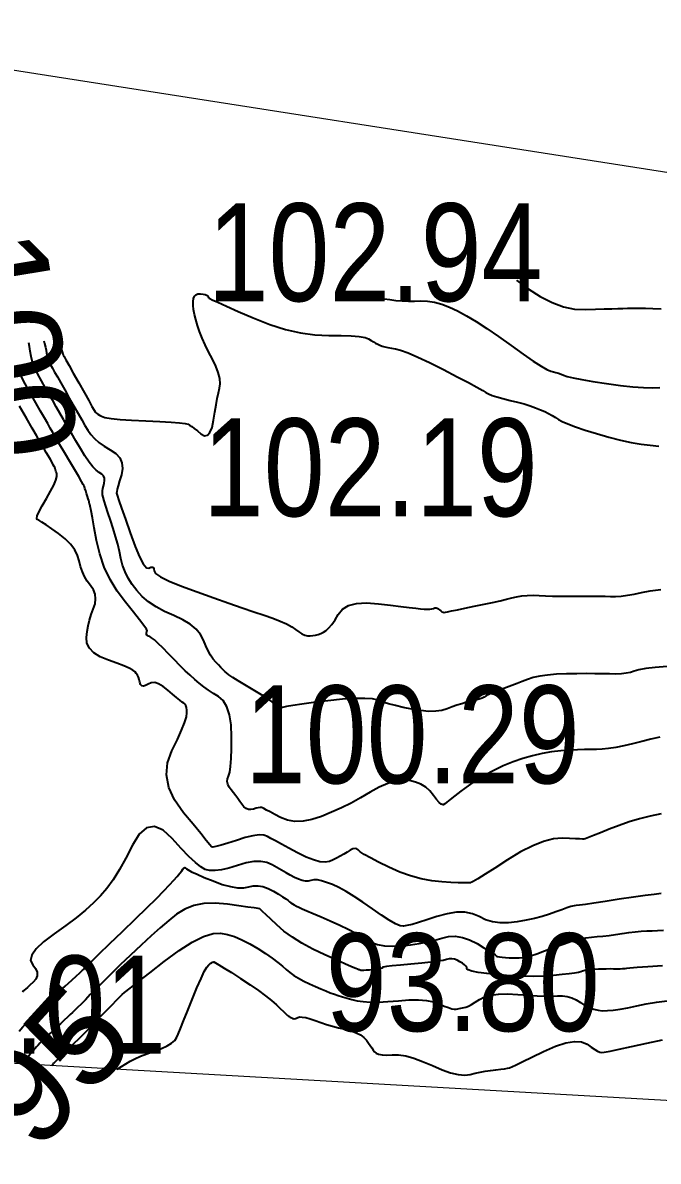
# Model space of a CAD drawing. Header units: metres. Extents: x 429565 to 431255, y 2472510 to 2473324.
# Drawn here: x 431155.25 to 431177.96, y 2472528.18 to 2472568.89 of the extents above; entities that cross this region are included whole.
import ezdxf
from ezdxf.enums import TextEntityAlignment as Align

# ---------------------------------------------------------------- set-up
doc = ezdxf.new("R2010")
doc.units = ezdxf.units.M
for name, color, linetype in [('Docao', 7, 'Continuous'), ('hanh nha', 6, 'Continuous'), ('MHBS_DongMuc', 3, 'Continuous')]:
    doc.layers.add(name, color=color, linetype=linetype)
doc.layers.add('PLine_5', color=2, linetype='Continuous', lineweight=0)
doc.layers.add('PLine_74', color=74, linetype='Continuous', lineweight=0)
doc.styles.get("Standard").update_dxf_attribs({"font": 'arial.ttf'})

# ---------------------------------------------------------------- blocks, each defined once
blk = doc.blocks.new('A$Ce915ad33')
at = {"layer": 'MHBS_DongMuc', "color": 8}
for points, elevation in [([(431172.895, 2472559.684), (431172.911, 2472559.671), (431173.316, 2472559.374), (431173.744, 2472559.094), (431174.162, 2472558.879), (431174.571, 2472558.73), (431174.969, 2472558.647), (431175.357, 2472558.629), (431175.717, 2472558.643), (431176.03, 2472558.654), (431176.297, 2472558.663), (431176.517, 2472558.67), (431176.691, 2472558.674), (431176.855, 2472558.676), (431177.044, 2472558.677), (431177.258, 2472558.677), (431177.498, 2472558.676), (431177.764, 2472558.674), (431178.058, 2472558.662)], 105), ([(431156.516, 2472557.577), (431156.559, 2472557.443), (431156.619, 2472557.257), (431156.662, 2472557.124), (431156.687, 2472557.042), (431156.696, 2472557.013), (431156.697, 2472557.009), (431156.698, 2472557.005), (431156.7, 2472557.001), (431156.702, 2472556.996), (431156.704, 2472556.992), (431156.729, 2472556.949), (431156.796, 2472556.829), (431156.906, 2472556.632), (431157.06, 2472556.358), (431157.257, 2472556.007), (431157.454, 2472555.655), (431157.611, 2472555.375), (431157.727, 2472555.17), (431157.802, 2472555.037), (431157.836, 2472554.978), (431157.855, 2472554.953), (431157.888, 2472554.925), (431157.934, 2472554.893), (431157.993, 2472554.856), (431158.064, 2472554.816), (431158.19, 2472554.776), (431158.411, 2472554.739), (431158.728, 2472554.706), (431159.14, 2472554.677), (431159.648, 2472554.651), (431160.153, 2472554.627), (431160.556, 2472554.603), (431160.858, 2472554.579), (431161.059, 2472554.555), (431161.159, 2472554.531), (431161.216, 2472554.498), (431161.291, 2472554.448), (431161.383, 2472554.38), (431161.492, 2472554.295), (431161.619, 2472554.192), (431161.745, 2472554.122), (431161.853, 2472554.136), (431161.943, 2472554.232), (431162.016, 2472554.412), (431162.07, 2472554.675), (431162.115, 2472554.965), (431162.159, 2472555.224), (431162.202, 2472555.452), (431162.244, 2472555.65), (431162.285, 2472555.817), (431162.308, 2472555.981), (431162.293, 2472556.166), (431162.241, 2472556.375), (431162.152, 2472556.606), (431162.027, 2472556.86), (431161.89, 2472557.12), (431161.769, 2472557.37), (431161.663, 2472557.611), (431161.572, 2472557.843), (431161.497, 2472558.064), (431161.437, 2472558.272), (431161.391, 2472558.46), (431161.359, 2472558.63), (431161.342, 2472558.782), (431161.34, 2472558.914), (431161.354, 2472559.024), (431161.388, 2472559.107), (431161.441, 2472559.162), (431161.513, 2472559.19), (431161.605, 2472559.191), (431161.696, 2472559.178), (431161.768, 2472559.164), (431161.82, 2472559.149), (431161.853, 2472559.133), (431161.866, 2472559.115), (431161.872, 2472559.097), (431161.882, 2472559.079), (431161.897, 2472559.061), (431161.916, 2472559.043), (431161.939, 2472559.024), (431162.022, 2472558.982), (431162.218, 2472558.892), (431162.529, 2472558.753), (431162.953, 2472558.567), (431163.491, 2472558.332), (431164.075, 2472558.101), (431164.636, 2472557.922), (431165.174, 2472557.795), (431165.69, 2472557.722), (431166.183, 2472557.702), (431166.625, 2472557.702), (431166.989, 2472557.69), (431167.274, 2472557.665), (431167.481, 2472557.629), (431167.609, 2472557.58), (431167.696, 2472557.527), (431167.78, 2472557.478), (431167.861, 2472557.434), (431167.939, 2472557.394), (431168.014, 2472557.359), (431168.095, 2472557.327), (431168.191, 2472557.298), (431168.302, 2472557.271), (431168.427, 2472557.247), (431168.568, 2472557.226), (431168.755, 2472557.18), (431169.02, 2472557.083), (431169.363, 2472556.935), (431169.785, 2472556.735), (431170.285, 2472556.483), (431170.777, 2472556.229), (431171.174, 2472556.02), (431171.478, 2472555.856), (431171.687, 2472555.738), (431171.803, 2472555.666), (431171.892, 2472555.615), (431172.022, 2472555.561), (431172.194, 2472555.505), (431172.407, 2472555.446), (431172.662, 2472555.385), (431172.926, 2472555.321), (431173.167, 2472555.256), (431173.384, 2472555.189), (431173.578, 2472555.121), (431173.749, 2472555.051), (431173.902, 2472554.981), (431174.042, 2472554.911), (431174.17, 2472554.842), (431174.286, 2472554.773), (431174.39, 2472554.705), (431174.522, 2472554.63), (431174.725, 2472554.542), (431174.999, 2472554.439), (431175.343, 2472554.323), (431175.757, 2472554.194), (431176.194, 2472554.068), (431176.604, 2472553.963), (431176.987, 2472553.88), (431177.343, 2472553.819), (431177.672, 2472553.779), (431177.979, 2472553.75)], 103), ([(431167.948, 2472559.048), (431167.996, 2472559.04), (431168.168, 2472559.014), (431168.369, 2472558.986), (431168.587, 2472558.96), (431168.807, 2472558.943), (431169.03, 2472558.933), (431169.254, 2472558.932), (431169.481, 2472558.938), (431169.715, 2472558.932), (431169.963, 2472558.894), (431170.225, 2472558.823), (431170.5, 2472558.72), (431170.789, 2472558.584), (431171.102, 2472558.413), (431171.449, 2472558.204), (431171.831, 2472557.957), (431172.249, 2472557.671), (431172.7, 2472557.347), (431173.132, 2472557.035), (431173.49, 2472556.789), (431173.773, 2472556.606), (431173.981, 2472556.488), (431174.115, 2472556.434), (431174.211, 2472556.41), (431174.304, 2472556.383), (431174.395, 2472556.353), (431174.484, 2472556.32), (431174.571, 2472556.283), (431174.701, 2472556.241), (431174.92, 2472556.19), (431175.228, 2472556.131), (431175.624, 2472556.063), (431176.109, 2472555.987), (431176.609, 2472555.917), (431177.049, 2472555.868), (431177.429, 2472555.839), (431177.749, 2472555.831), (431178.009, 2472555.844)], 104), ([(431178.281, 2472545.873), (431177.852, 2472545.835), (431177.512, 2472545.794), (431177.261, 2472545.75), (431177.099, 2472545.703), (431176.969, 2472545.659), (431176.817, 2472545.627), (431176.64, 2472545.607), (431176.44, 2472545.598), (431176.217, 2472545.601), (431175.967, 2472545.608), (431175.689, 2472545.612), (431175.382, 2472545.613), (431175.046, 2472545.61), (431174.682, 2472545.604), (431174.323, 2472545.59), (431174.004, 2472545.563), (431173.724, 2472545.523), (431173.484, 2472545.469), (431173.284, 2472545.402), (431173.101, 2472545.329), (431172.916, 2472545.257), (431172.728, 2472545.186), (431172.537, 2472545.115), (431172.344, 2472545.045), (431172.165, 2472544.98), (431172.019, 2472544.922), (431171.906, 2472544.873), (431171.826, 2472544.832), (431171.778, 2472544.798), (431171.733, 2472544.768), (431171.661, 2472544.736), (431171.561, 2472544.702), (431171.434, 2472544.666), (431171.279, 2472544.629), (431171.11, 2472544.587), (431170.939, 2472544.539), (431170.767, 2472544.484), (431170.594, 2472544.423), (431170.419, 2472544.355), (431170.228, 2472544.298), (431170.006, 2472544.268), (431169.754, 2472544.265), (431169.47, 2472544.29), (431169.156, 2472544.341), (431168.844, 2472544.406), (431168.568, 2472544.47), (431168.326, 2472544.534), (431168.12, 2472544.597), (431167.948, 2472544.659), (431167.754, 2472544.707), (431167.477, 2472544.73), (431167.119, 2472544.728), (431166.68, 2472544.699), (431166.158, 2472544.644), (431165.643, 2472544.581), (431165.224, 2472544.525), (431164.9, 2472544.478), (431164.671, 2472544.439), (431164.537, 2472544.407), (431164.459, 2472544.384), (431164.397, 2472544.368), (431164.351, 2472544.361), (431164.322, 2472544.361), (431164.309, 2472544.368), (431164.305, 2472544.382), (431164.302, 2472544.399), (431164.299, 2472544.42), (431164.298, 2472544.445), (431164.297, 2472544.473), (431164.265, 2472544.52), (431164.167, 2472544.599), (431164.006, 2472544.71), (431163.78, 2472544.854), (431163.489, 2472545.03), (431163.193, 2472545.209), (431162.95, 2472545.359), (431162.759, 2472545.48), (431162.622, 2472545.573), (431162.538, 2472545.637), (431162.477, 2472545.693), (431162.407, 2472545.759), (431162.329, 2472545.836), (431162.242, 2472545.923), (431162.148, 2472546.021), (431162.051, 2472546.135), (431161.959, 2472546.27), (431161.872, 2472546.427), (431161.789, 2472546.606), (431161.71, 2472546.807), (431161.606, 2472547.011), (431161.448, 2472547.201), (431161.235, 2472547.377), (431160.968, 2472547.539), (431160.646, 2472547.687), (431160.313, 2472547.836), (431160.015, 2472548), (431159.751, 2472548.179), (431159.52, 2472548.373), (431159.324, 2472548.583), (431159.158, 2472548.802), (431159.019, 2472549.028), (431158.907, 2472549.259), (431158.821, 2472549.495), (431158.763, 2472549.736), (431158.712, 2472549.986), (431158.648, 2472550.248), (431158.573, 2472550.52), (431158.486, 2472550.804), (431158.388, 2472551.099), (431158.292, 2472551.376), (431158.216, 2472551.605), (431158.16, 2472551.787), (431158.122, 2472551.921), (431158.104, 2472552.008), (431158.099, 2472552.075), (431158.102, 2472552.149), (431158.114, 2472552.232), (431158.133, 2472552.322), (431158.16, 2472552.419), (431158.177, 2472552.516), (431158.169, 2472552.603), (431158.135, 2472552.681), (431158.074, 2472552.749), (431157.988, 2472552.808), (431157.881, 2472552.885), (431157.761, 2472553.009), (431157.626, 2472553.179), (431157.477, 2472553.396), (431157.313, 2472553.66), (431157.148, 2472553.94), (431156.991, 2472554.207), (431156.844, 2472554.462), (431156.706, 2472554.703), (431156.577, 2472554.931), (431156.451, 2472555.154), (431156.323, 2472555.381), (431156.191, 2472555.612), (431156.057, 2472555.847), (431155.919, 2472556.085), (431155.792, 2472556.32), (431155.687, 2472556.543), (431155.606, 2472556.754), (431155.549, 2472556.954), (431155.514, 2472557.142), (431155.492, 2472557.312), (431155.472, 2472557.442)], 101), ([(431156.007, 2472557.511), (431156.034, 2472557.417), (431156.066, 2472557.291), (431156.09, 2472557.177), (431156.105, 2472557.077), (431156.123, 2472556.982), (431156.152, 2472556.88), (431156.194, 2472556.772), (431156.247, 2472556.658), (431156.312, 2472556.539), (431156.393, 2472556.398), (431156.494, 2472556.22), (431156.615, 2472556.006), (431156.756, 2472555.756), (431156.917, 2472555.469), (431157.08, 2472555.179), (431157.228, 2472554.919), (431157.359, 2472554.689), (431157.475, 2472554.489), (431157.574, 2472554.319), (431157.68, 2472554.167), (431157.814, 2472554.021), (431157.975, 2472553.882), (431158.164, 2472553.748), (431158.38, 2472553.621), (431158.58, 2472553.485), (431158.72, 2472553.327), (431158.799, 2472553.147), (431158.819, 2472552.945), (431158.777, 2472552.721), (431158.713, 2472552.507), (431158.664, 2472552.334), (431158.63, 2472552.204), (431158.611, 2472552.115), (431158.607, 2472552.068), (431158.63, 2472551.99), (431158.689, 2472551.809), (431158.786, 2472551.524), (431158.92, 2472551.135), (431159.091, 2472550.642), (431159.27, 2472550.157), (431159.426, 2472549.788), (431159.561, 2472549.537), (431159.674, 2472549.402), (431159.764, 2472549.385), (431159.835, 2472549.415), (431159.888, 2472549.42), (431159.924, 2472549.401), (431159.942, 2472549.358), (431159.943, 2472549.291), (431159.998, 2472549.197), (431160.179, 2472549.075), (431160.487, 2472548.924), (431160.922, 2472548.744), (431161.483, 2472548.536), (431162.078, 2472548.324), (431162.615, 2472548.135), (431163.093, 2472547.969), (431163.513, 2472547.826), (431163.875, 2472547.705), (431164.186, 2472547.597), (431164.454, 2472547.491), (431164.679, 2472547.388), (431164.861, 2472547.287), (431165, 2472547.189), (431165.114, 2472547.102), (431165.224, 2472547.036), (431165.328, 2472546.991), (431165.428, 2472546.967), (431165.522, 2472546.963), (431165.614, 2472546.974), (431165.708, 2472546.992), (431165.802, 2472547.018), (431165.897, 2472547.052), (431165.993, 2472547.092), (431166.091, 2472547.154), (431166.194, 2472547.248), (431166.3, 2472547.376), (431166.41, 2472547.537), (431166.523, 2472547.731), (431166.673, 2472547.915), (431166.893, 2472548.045), (431167.181, 2472548.122), (431167.538, 2472548.145), (431167.964, 2472548.114), (431168.393, 2472548.061), (431168.757, 2472548.016), (431169.057, 2472547.979), (431169.292, 2472547.951), (431169.463, 2472547.931), (431169.592, 2472547.919), (431169.703, 2472547.914), (431169.796, 2472547.917), (431169.871, 2472547.928), (431169.927, 2472547.947), (431169.974, 2472547.962), (431170.019, 2472547.965), (431170.063, 2472547.954), (431170.105, 2472547.93), (431170.145, 2472547.893), (431170.185, 2472547.855), (431170.227, 2472547.828), (431170.269, 2472547.811), (431170.312, 2472547.805), (431170.357, 2472547.81), (431170.434, 2472547.827), (431170.575, 2472547.857), (431170.781, 2472547.899), (431171.051, 2472547.955), (431171.386, 2472548.023), (431171.734, 2472548.095), (431172.041, 2472548.161), (431172.308, 2472548.221), (431172.535, 2472548.276), (431172.723, 2472548.325), (431172.896, 2472548.365), (431173.08, 2472548.394), (431173.276, 2472548.41), (431173.483, 2472548.415), (431173.701, 2472548.408), (431173.934, 2472548.397), (431174.184, 2472548.389), (431174.452, 2472548.385), (431174.738, 2472548.384), (431175.041, 2472548.386), (431175.339, 2472548.389), (431175.609, 2472548.389), (431175.851, 2472548.387), (431176.064, 2472548.383), (431176.25, 2472548.376), (431176.432, 2472548.374), (431176.633, 2472548.387), (431176.855, 2472548.415), (431177.096, 2472548.456), (431177.358, 2472548.512), (431177.666, 2472548.569), (431178.05, 2472548.616)], 102), ([(431178.057, 2472540.601), (431177.668, 2472540.516), (431177.288, 2472540.419), (431176.917, 2472540.309), (431176.556, 2472540.186), (431176.205, 2472540.051), (431175.892, 2472539.923), (431175.644, 2472539.823), (431175.462, 2472539.753), (431175.345, 2472539.711), (431175.295, 2472539.697), (431175.249, 2472539.699), (431175.15, 2472539.703), (431174.996, 2472539.709), (431174.787, 2472539.717), (431174.523, 2472539.726), (431174.213, 2472539.704), (431173.862, 2472539.615), (431173.471, 2472539.46), (431173.039, 2472539.239), (431172.568, 2472538.951), (431172.123, 2472538.662), (431171.772, 2472538.437), (431171.514, 2472538.274), (431171.349, 2472538.175), (431171.278, 2472538.14), (431171.256, 2472538.136), (431171.238, 2472538.134), (431171.224, 2472538.133), (431171.213, 2472538.134), (431171.207, 2472538.136), (431171.202, 2472538.138), (431171.195, 2472538.138), (431171.186, 2472538.137), (431171.175, 2472538.135), (431171.163, 2472538.131), (431171.114, 2472538.129), (431170.997, 2472538.131), (431170.81, 2472538.138), (431170.553, 2472538.15), (431170.228, 2472538.166), (431169.863, 2472538.202), (431169.491, 2472538.273), (431169.111, 2472538.378), (431168.724, 2472538.519), (431168.328, 2472538.694), (431167.965, 2472538.872), (431167.675, 2472539.023), (431167.457, 2472539.146), (431167.311, 2472539.241), (431167.239, 2472539.309), (431167.194, 2472539.349), (431167.131, 2472539.361), (431167.052, 2472539.346), (431166.955, 2472539.305), (431166.842, 2472539.235), (431166.719, 2472539.156), (431166.594, 2472539.082), (431166.468, 2472539.015), (431166.34, 2472538.954), (431166.211, 2472538.9), (431166.061, 2472538.871), (431165.871, 2472538.888), (431165.642, 2472538.95), (431165.374, 2472539.056), (431165.065, 2472539.208), (431164.76, 2472539.372), (431164.5, 2472539.512), (431164.285, 2472539.629), (431164.116, 2472539.724), (431163.993, 2472539.795), (431163.868, 2472539.837), (431163.695, 2472539.844), (431163.474, 2472539.816), (431163.205, 2472539.751), (431162.889, 2472539.652), (431162.58, 2472539.549), (431162.337, 2472539.474), (431162.157, 2472539.429), (431162.042, 2472539.413), (431161.992, 2472539.426), (431161.938, 2472539.496), (431161.811, 2472539.652), (431161.612, 2472539.895), (431161.34, 2472540.225), (431160.996, 2472540.641), (431160.675, 2472541.096), (431160.473, 2472541.546), (431160.391, 2472541.989), (431160.427, 2472542.426), (431160.584, 2472542.857), (431160.778, 2472543.253), (431160.928, 2472543.586), (431161.036, 2472543.856), (431161.1, 2472544.063), (431161.121, 2472544.207), (431161.115, 2472544.312), (431161.101, 2472544.399), (431161.079, 2472544.468), (431161.047, 2472544.521), (431161.007, 2472544.556), (431160.949, 2472544.596), (431160.863, 2472544.662), (431160.75, 2472544.755), (431160.609, 2472544.874), (431160.44, 2472545.02), (431160.266, 2472545.156), (431160.109, 2472545.246), (431159.968, 2472545.291), (431159.843, 2472545.289), (431159.735, 2472545.242), (431159.643, 2472545.188), (431159.567, 2472545.167), (431159.508, 2472545.18), (431159.464, 2472545.227), (431159.436, 2472545.306), (431159.413, 2472545.398), (431159.385, 2472545.481), (431159.351, 2472545.555), (431159.31, 2472545.62), (431159.264, 2472545.677), (431159.187, 2472545.735), (431159.054, 2472545.805), (431158.864, 2472545.888), (431158.617, 2472545.983), (431158.314, 2472546.09), (431158.018, 2472546.214), (431157.791, 2472546.357), (431157.634, 2472546.521), (431157.546, 2472546.705), (431157.528, 2472546.908), (431157.552, 2472547.12), (431157.588, 2472547.327), (431157.638, 2472547.529), (431157.7, 2472547.726), (431157.775, 2472547.919), (431157.837, 2472548.105), (431157.857, 2472548.283), (431157.837, 2472548.453), (431157.776, 2472548.613), (431157.674, 2472548.766), (431157.56, 2472548.92), (431157.463, 2472549.084), (431157.383, 2472549.259), (431157.32, 2472549.445), (431157.274, 2472549.642), (431157.214, 2472549.843), (431157.109, 2472550.041), (431156.96, 2472550.237), (431156.766, 2472550.431), (431156.527, 2472550.623), (431156.287, 2472550.795), (431156.092, 2472550.931), (431155.941, 2472551.032), (431155.834, 2472551.097), (431155.771, 2472551.126), (431155.751, 2472551.164), (431155.774, 2472551.258), (431155.839, 2472551.408), (431155.947, 2472551.612), (431156.097, 2472551.872), (431156.25, 2472552.137), (431156.364, 2472552.357), (431156.439, 2472552.532), (431156.477, 2472552.662), (431156.476, 2472552.746), (431156.457, 2472552.805), (431156.439, 2472552.858), (431156.423, 2472552.904), (431156.408, 2472552.945), (431156.395, 2472552.98), (431156.376, 2472553.023), (431156.344, 2472553.085), (431156.299, 2472553.167), (431156.24, 2472553.269), (431156.168, 2472553.39), (431156.095, 2472553.515), (431156.031, 2472553.623), (431155.977, 2472553.716), (431155.932, 2472553.793), (431155.897, 2472553.854), (431155.843, 2472553.95), (431155.739, 2472554.131), (431155.586, 2472554.396), (431155.385, 2472554.745), (431155.134, 2472555.179)], 99), ([(431178.018, 2472543.339), (431177.693, 2472543.268), (431177.367, 2472543.191), (431177.04, 2472543.108), (431176.727, 2472543.032), (431176.441, 2472542.973), (431176.184, 2472542.931), (431175.956, 2472542.908), (431175.755, 2472542.902), (431175.555, 2472542.903), (431175.327, 2472542.898), (431175.071, 2472542.887), (431174.787, 2472542.872), (431174.475, 2472542.851), (431174.146, 2472542.816), (431173.811, 2472542.759), (431173.47, 2472542.679), (431173.123, 2472542.578), (431172.77, 2472542.454), (431172.421, 2472542.312), (431172.086, 2472542.155), (431171.765, 2472541.984), (431171.458, 2472541.798), (431171.165, 2472541.597), (431170.903, 2472541.405), (431170.688, 2472541.245), (431170.521, 2472541.116), (431170.401, 2472541.019), (431170.33, 2472540.953), (431170.275, 2472540.926), (431170.207, 2472540.943), (431170.126, 2472541.004), (431170.032, 2472541.11), (431169.925, 2472541.261), (431169.8, 2472541.42), (431169.652, 2472541.553), (431169.481, 2472541.658), (431169.288, 2472541.736), (431169.071, 2472541.787), (431168.833, 2472541.8), (431168.573, 2472541.765), (431168.291, 2472541.682), (431167.988, 2472541.55), (431167.664, 2472541.37), (431167.326, 2472541.172), (431166.984, 2472540.987), (431166.637, 2472540.815), (431166.286, 2472540.656), (431165.931, 2472540.51), (431165.586, 2472540.396), (431165.267, 2472540.335), (431164.974, 2472540.326), (431164.707, 2472540.369), (431164.465, 2472540.465), (431164.257, 2472540.576), (431164.088, 2472540.667), (431163.959, 2472540.736), (431163.87, 2472540.785), (431163.821, 2472540.813), (431163.784, 2472540.825), (431163.734, 2472540.827), (431163.67, 2472540.819), (431163.592, 2472540.8), (431163.5, 2472540.771), (431163.404, 2472540.751), (431163.314, 2472540.757), (431163.23, 2472540.791), (431163.153, 2472540.852), (431163.081, 2472540.941), (431163.011, 2472541.043), (431162.938, 2472541.146), (431162.861, 2472541.248), (431162.78, 2472541.351), (431162.697, 2472541.454), (431162.625, 2472541.557), (431162.579, 2472541.658), (431162.561, 2472541.757), (431162.569, 2472541.855), (431162.604, 2472541.952), (431162.647, 2472542.085), (431162.68, 2472542.292), (431162.703, 2472542.573), (431162.715, 2472542.927), (431162.716, 2472543.356), (431162.695, 2472543.786), (431162.637, 2472544.144), (431162.544, 2472544.432), (431162.414, 2472544.648), (431162.248, 2472544.793), (431162.067, 2472544.905), (431161.892, 2472545.023), (431161.721, 2472545.146), (431161.557, 2472545.275), (431161.397, 2472545.409), (431161.235, 2472545.555), (431161.059, 2472545.719), (431160.871, 2472545.902), (431160.671, 2472546.103), (431160.458, 2472546.323), (431160.257, 2472546.53), (431160.089, 2472546.695), (431159.955, 2472546.818), (431159.855, 2472546.898), (431159.79, 2472546.936), (431159.746, 2472546.953), (431159.713, 2472546.972), (431159.689, 2472546.992), (431159.676, 2472547.013), (431159.673, 2472547.035), (431159.675, 2472547.058), (431159.679, 2472547.08), (431159.684, 2472547.101), (431159.691, 2472547.122), (431159.699, 2472547.143), (431159.675, 2472547.2), (431159.585, 2472547.331), (431159.43, 2472547.535), (431159.208, 2472547.812), (431158.921, 2472548.163), (431158.624, 2472548.561), (431158.373, 2472548.982), (431158.167, 2472549.425), (431158.006, 2472549.891), (431157.891, 2472550.379), (431157.807, 2472550.829), (431157.741, 2472551.183), (431157.692, 2472551.439), (431157.661, 2472551.599), (431157.647, 2472551.662), (431157.642, 2472551.676), (431157.638, 2472551.691), (431157.635, 2472551.706), (431157.632, 2472551.721), (431157.629, 2472551.737), (431157.624, 2472551.762), (431157.611, 2472551.806), (431157.593, 2472551.869), (431157.567, 2472551.951), (431157.535, 2472552.052), (431157.502, 2472552.152), (431157.477, 2472552.231), (431157.457, 2472552.289), (431157.445, 2472552.326), (431157.439, 2472552.343), (431157.417, 2472552.382), (431157.355, 2472552.488), (431157.254, 2472552.66), (431157.113, 2472552.899), (431156.932, 2472553.204), (431156.743, 2472553.522), (431156.58, 2472553.799), (431156.441, 2472554.037), (431156.327, 2472554.235), (431156.237, 2472554.393), (431156.147, 2472554.552), (431156.031, 2472554.756), (431155.889, 2472555.004), (431155.721, 2472555.296), (431155.526, 2472555.632), (431155.338, 2472555.973), (431155.186, 2472556.278)], 100), ([(431178.058, 2472537.747), (431177.817, 2472537.72), (431177.488, 2472537.677), (431177.071, 2472537.618), (431176.565, 2472537.543), (431176.064, 2472537.468), (431175.66, 2472537.408), (431175.353, 2472537.364), (431175.143, 2472537.336), (431175.029, 2472537.324), (431174.948, 2472537.311), (431174.835, 2472537.282), (431174.69, 2472537.236), (431174.513, 2472537.173), (431174.303, 2472537.094), (431174.068, 2472537.01), (431173.812, 2472536.932), (431173.535, 2472536.861), (431173.239, 2472536.796), (431172.922, 2472536.738), (431172.606, 2472536.702), (431172.311, 2472536.702), (431172.037, 2472536.74), (431171.785, 2472536.814), (431171.554, 2472536.925), (431171.317, 2472537.029), (431171.048, 2472537.081), (431170.747, 2472537.081), (431170.413, 2472537.029), (431170.047, 2472536.926), (431169.693, 2472536.808), (431169.398, 2472536.715), (431169.16, 2472536.646), (431168.981, 2472536.602), (431168.861, 2472536.582), (431168.743, 2472536.601), (431168.572, 2472536.672), (431168.349, 2472536.795), (431168.073, 2472536.971), (431167.745, 2472537.199), (431167.404, 2472537.438), (431167.09, 2472537.644), (431166.804, 2472537.818), (431166.546, 2472537.96), (431166.314, 2472538.07), (431166.11, 2472538.15), (431165.931, 2472538.205), (431165.779, 2472538.235), (431165.652, 2472538.239), (431165.551, 2472538.217), (431165.456, 2472538.193), (431165.351, 2472538.192), (431165.233, 2472538.214), (431165.104, 2472538.258), (431164.963, 2472538.325), (431164.813, 2472538.406), (431164.659, 2472538.491), (431164.499, 2472538.582), (431164.335, 2472538.677), (431164.165, 2472538.777), (431163.977, 2472538.859), (431163.759, 2472538.897), (431163.512, 2472538.893), (431163.234, 2472538.846), (431162.926, 2472538.756), (431162.621, 2472538.661), (431162.354, 2472538.599), (431162.124, 2472538.571), (431161.931, 2472538.576), (431161.776, 2472538.614), (431161.62, 2472538.702), (431161.423, 2472538.857), (431161.187, 2472539.077), (431160.911, 2472539.364), (431160.595, 2472539.718), (431160.269, 2472540.017), (431159.965, 2472540.143), (431159.68, 2472540.095), (431159.417, 2472539.873), (431159.174, 2472539.477), (431158.942, 2472539.019), (431158.711, 2472538.608), (431158.482, 2472538.246), (431158.254, 2472537.932), (431158.027, 2472537.666), (431157.78, 2472537.419), (431157.491, 2472537.159), (431157.161, 2472536.887), (431156.789, 2472536.603), (431156.375, 2472536.308), (431155.997, 2472536.022), (431155.731, 2472535.769), (431155.577, 2472535.549), (431155.536, 2472535.361), (431155.608, 2472535.206), (431155.71, 2472535.07), (431155.763, 2472534.939), (431155.765, 2472534.813), (431155.717, 2472534.693), (431155.62, 2472534.579), (431155.508, 2472534.477), (431155.419, 2472534.396), (431155.353, 2472534.334), (431155.31, 2472534.294), (431155.289, 2472534.273), (431155.274, 2472534.256), (431155.247, 2472534.226)], 98), ([(431155.12, 2472532.83), (431155.258, 2472532.982), (431155.372, 2472533.108), (431155.464, 2472533.209), (431155.532, 2472533.285), (431155.577, 2472533.335), (431155.64, 2472533.398), (431155.762, 2472533.513), (431155.942, 2472533.68), (431156.18, 2472533.9), (431156.477, 2472534.171), (431156.772, 2472534.44), (431157.005, 2472534.652), (431157.174, 2472534.807), (431157.281, 2472534.905), (431157.326, 2472534.947), (431157.342, 2472534.962), (431157.362, 2472534.982), (431157.388, 2472535.008), (431157.418, 2472535.039), (431157.453, 2472535.075), (431157.538, 2472535.158), (431157.716, 2472535.332), (431157.988, 2472535.595), (431158.354, 2472535.948), (431158.813, 2472536.391), (431159.285, 2472536.847), (431159.69, 2472537.243), (431160.027, 2472537.576), (431160.296, 2472537.848), (431160.498, 2472538.058), (431160.651, 2472538.224), (431160.775, 2472538.363), (431160.869, 2472538.474), (431160.935, 2472538.559), (431160.97, 2472538.616), (431160.992, 2472538.652), (431161.016, 2472538.672), (431161.042, 2472538.677), (431161.07, 2472538.665), (431161.1, 2472538.638), (431161.162, 2472538.592), (431161.288, 2472538.526), (431161.479, 2472538.438), (431161.733, 2472538.329), (431162.051, 2472538.199), (431162.383, 2472538.078), (431162.676, 2472537.996), (431162.931, 2472537.953), (431163.148, 2472537.949), (431163.327, 2472537.985), (431163.49, 2472538.023), (431163.66, 2472538.027), (431163.836, 2472537.997), (431164.019, 2472537.934), (431164.209, 2472537.836), (431164.387, 2472537.728), (431164.534, 2472537.637), (431164.65, 2472537.561), (431164.735, 2472537.501), (431164.789, 2472537.456), (431164.833, 2472537.418), (431164.888, 2472537.38), (431164.954, 2472537.341), (431165.03, 2472537.301), (431165.117, 2472537.26), (431165.235, 2472537.207), (431165.407, 2472537.132), (431165.631, 2472537.035), (431165.909, 2472536.915), (431166.24, 2472536.772), (431166.578, 2472536.622), (431166.876, 2472536.48), (431167.135, 2472536.346), (431167.354, 2472536.219), (431167.533, 2472536.101), (431167.711, 2472536), (431167.925, 2472535.929), (431168.174, 2472535.886), (431168.46, 2472535.871), (431168.782, 2472535.886), (431169.111, 2472535.919), (431169.419, 2472535.964), (431169.707, 2472536.018), (431169.974, 2472536.082), (431170.22, 2472536.157), (431170.46, 2472536.213), (431170.706, 2472536.221), (431170.96, 2472536.181), (431171.22, 2472536.094), (431171.488, 2472535.958), (431171.732, 2472535.813), (431171.921, 2472535.698), (431172.056, 2472535.612), (431172.136, 2472535.555), (431172.162, 2472535.528), (431172.174, 2472535.515), (431172.214, 2472535.503), (431172.282, 2472535.49), (431172.377, 2472535.477), (431172.5, 2472535.465), (431172.633, 2472535.454), (431172.759, 2472535.448), (431172.877, 2472535.447), (431172.988, 2472535.449), (431173.092, 2472535.457), (431173.217, 2472535.479), (431173.393, 2472535.526), (431173.618, 2472535.599), (431173.894, 2472535.697), (431174.22, 2472535.821), (431174.555, 2472535.944), (431174.858, 2472536.044), (431175.129, 2472536.118), (431175.369, 2472536.168), (431175.577, 2472536.194), (431175.774, 2472536.209), (431175.982, 2472536.23), (431176.2, 2472536.255), (431176.429, 2472536.284), (431176.668, 2472536.319), (431176.906, 2472536.353), (431177.133, 2472536.38), (431177.348, 2472536.401), (431177.551, 2472536.415), (431177.743, 2472536.422), (431177.936, 2472536.427), (431178.146, 2472536.435)], 97), ([(431178.11, 2472535.168), (431177.588, 2472535.135), (431177.2, 2472535.108), (431176.945, 2472535.087), (431176.823, 2472535.072), (431176.76, 2472535.062), (431176.683, 2472535.054), (431176.591, 2472535.05), (431176.485, 2472535.048), (431176.363, 2472535.05), (431176.234, 2472535.052), (431176.101, 2472535.051), (431175.965, 2472535.048), (431175.826, 2472535.042), (431175.684, 2472535.033), (431175.55, 2472535.022), (431175.433, 2472535.009), (431175.333, 2472534.993), (431175.251, 2472534.975), (431175.186, 2472534.955), (431175.103, 2472534.932), (431174.963, 2472534.907), (431174.769, 2472534.88), (431174.519, 2472534.852), (431174.213, 2472534.821), (431173.868, 2472534.797), (431173.498, 2472534.787), (431173.104, 2472534.793), (431172.686, 2472534.813), (431172.244, 2472534.848), (431171.835, 2472534.89), (431171.519, 2472534.932), (431171.294, 2472534.974), (431171.161, 2472535.016), (431171.12, 2472535.058), (431171.113, 2472535.102), (431171.086, 2472535.149), (431171.037, 2472535.2), (431170.966, 2472535.255), (431170.874, 2472535.313), (431170.773, 2472535.365), (431170.674, 2472535.398), (431170.578, 2472535.413), (431170.485, 2472535.41), (431170.394, 2472535.389), (431170.272, 2472535.358), (431170.083, 2472535.326), (431169.829, 2472535.293), (431169.509, 2472535.259), (431169.123, 2472535.225), (431168.747, 2472535.191), (431168.457, 2472535.162), (431168.253, 2472535.138), (431168.134, 2472535.117), (431168.102, 2472535.101), (431168.097, 2472535.087), (431168.061, 2472535.073), (431167.995, 2472535.058), (431167.897, 2472535.043), (431167.768, 2472535.027), (431167.636, 2472535.014), (431167.526, 2472535.005), (431167.44, 2472535), (431167.376, 2472535), (431167.336, 2472535.004), (431167.308, 2472535.011), (431167.281, 2472535.018), (431167.256, 2472535.025), (431167.233, 2472535.032), (431167.211, 2472535.04), (431167.148, 2472535.067), (431166.999, 2472535.132), (431166.765, 2472535.237), (431166.446, 2472535.38), (431166.041, 2472535.561), (431165.614, 2472535.765), (431165.229, 2472535.973), (431164.887, 2472536.187), (431164.586, 2472536.405), (431164.327, 2472536.628), (431164.113, 2472536.832), (431163.945, 2472536.991), (431163.823, 2472537.105), (431163.748, 2472537.176), (431163.719, 2472537.202), (431163.668, 2472537.211), (431163.527, 2472537.233), (431163.296, 2472537.267), (431162.975, 2472537.313), (431162.564, 2472537.371), (431162.127, 2472537.407), (431161.727, 2472537.39), (431161.364, 2472537.317), (431161.039, 2472537.19), (431160.751, 2472537.008), (431160.47, 2472536.783), (431160.165, 2472536.524), (431159.836, 2472536.233), (431159.484, 2472535.908), (431159.108, 2472535.551), (431158.739, 2472535.195), (431158.411, 2472534.875), (431158.123, 2472534.592), (431157.874, 2472534.345), (431157.666, 2472534.134), (431157.49, 2472533.954), (431157.338, 2472533.8), (431157.211, 2472533.672), (431157.108, 2472533.57), (431157.029, 2472533.493), (431156.953, 2472533.42), (431156.855, 2472533.329), (431156.737, 2472533.22), (431156.598, 2472533.092), (431156.437, 2472532.945), (431156.278, 2472532.799), (431156.141, 2472532.671), (431156.027, 2472532.561), (431155.935, 2472532.469), (431155.865, 2472532.396), (431155.807, 2472532.332), (431155.75, 2472532.269), (431155.693, 2472532.206), (431155.636, 2472532.143), (431155.58, 2472532.081), (431155.526, 2472532.02), (431155.479, 2472531.961), (431155.437, 2472531.903), (431155.4, 2472531.848), (431155.369, 2472531.794), (431155.299, 2472531.662)], 96), ([(431156.288, 2472531.606), (431156.338, 2472531.661), (431156.353, 2472531.676), (431156.368, 2472531.691), (431156.382, 2472531.706), (431156.398, 2472531.72), (431156.423, 2472531.743), (431156.469, 2472531.787), (431156.536, 2472531.851), (431156.624, 2472531.935), (431156.733, 2472532.04), (431156.874, 2472532.177), (431157.059, 2472532.361), (431157.288, 2472532.592), (431157.561, 2472532.869), (431157.879, 2472533.193), (431158.187, 2472533.508), (431158.434, 2472533.76), (431158.62, 2472533.949), (431158.744, 2472534.075), (431158.807, 2472534.137), (431158.893, 2472534.209), (431159.086, 2472534.363), (431159.386, 2472534.599), (431159.793, 2472534.917), (431160.308, 2472535.317), (431160.843, 2472535.711), (431161.312, 2472536.01), (431161.715, 2472536.214), (431162.052, 2472536.323), (431162.323, 2472536.337), (431162.566, 2472536.288), (431162.82, 2472536.208), (431163.085, 2472536.098), (431163.361, 2472535.956), (431163.648, 2472535.784), (431163.922, 2472535.604), (431164.161, 2472535.439), (431164.365, 2472535.29), (431164.534, 2472535.157), (431164.667, 2472535.039), (431164.793, 2472534.931), (431164.94, 2472534.824), (431165.107, 2472534.72), (431165.294, 2472534.619), (431165.502, 2472534.52), (431165.712, 2472534.426), (431165.905, 2472534.343), (431166.082, 2472534.269), (431166.242, 2472534.205), (431166.386, 2472534.15), (431166.527, 2472534.101), (431166.679, 2472534.053), (431166.842, 2472534.006), (431167.016, 2472533.962), (431167.201, 2472533.918), (431167.412, 2472533.884), (431167.665, 2472533.867), (431167.959, 2472533.867), (431168.296, 2472533.885), (431168.674, 2472533.919), (431169.052, 2472533.949), (431169.388, 2472533.953), (431169.681, 2472533.931), (431169.931, 2472533.882), (431170.139, 2472533.806), (431170.312, 2472533.728), (431170.459, 2472533.67), (431170.579, 2472533.633), (431170.672, 2472533.616), (431170.739, 2472533.62), (431170.793, 2472533.633), (431170.848, 2472533.645), (431170.904, 2472533.655), (431170.962, 2472533.664), (431171.02, 2472533.672), (431171.089, 2472533.688), (431171.178, 2472533.726), (431171.287, 2472533.784), (431171.416, 2472533.862), (431171.566, 2472533.961), (431171.749, 2472534.055), (431171.978, 2472534.12), (431172.254, 2472534.157), (431172.575, 2472534.164), (431172.942, 2472534.142), (431173.311, 2472534.111), (431173.637, 2472534.09), (431173.92, 2472534.08), (431174.161, 2472534.081), (431174.359, 2472534.093), (431174.533, 2472534.096), (431174.703, 2472534.074), (431174.868, 2472534.026), (431175.029, 2472533.953), (431175.185, 2472533.853), (431175.34, 2472533.751), (431175.495, 2472533.671), (431175.651, 2472533.613), (431175.807, 2472533.576), (431175.964, 2472533.561), (431176.139, 2472533.565), (431176.349, 2472533.584), (431176.593, 2472533.619), (431176.873, 2472533.668), (431177.187, 2472533.733), (431177.529, 2472533.801), (431177.892, 2472533.86), (431178.275, 2472533.909)], 95), ([(431158.625, 2472531.474), (431159.086, 2472531.755), (431159.259, 2472531.84), (431159.461, 2472531.929), (431159.692, 2472532.02), (431159.954, 2472532.115), (431160.207, 2472532.212), (431160.413, 2472532.308), (431160.572, 2472532.403), (431160.684, 2472532.498), (431160.749, 2472532.592), (431160.804, 2472532.722), (431160.888, 2472532.925), (431161, 2472533.199), (431161.14, 2472533.546), (431161.309, 2472533.965), (431161.478, 2472534.378), (431161.622, 2472534.709), (431161.74, 2472534.957), (431161.832, 2472535.123), (431161.899, 2472535.206), (431161.949, 2472535.243), (431161.992, 2472535.271), (431162.029, 2472535.291), (431162.059, 2472535.301), (431162.082, 2472535.303), (431162.136, 2472535.277), (431162.258, 2472535.205), (431162.449, 2472535.087), (431162.709, 2472534.923), (431163.037, 2472534.713), (431163.378, 2472534.489), (431163.677, 2472534.282), (431163.932, 2472534.092), (431164.145, 2472533.921), (431164.315, 2472533.766), (431164.452, 2472533.634), (431164.564, 2472533.527), (431164.651, 2472533.447), (431164.714, 2472533.393), (431164.752, 2472533.365), (431164.779, 2472533.35), (431164.806, 2472533.335), (431164.833, 2472533.319), (431164.86, 2472533.303), (431164.888, 2472533.287), (431164.918, 2472533.276), (431164.953, 2472533.273), (431164.992, 2472533.279), (431165.036, 2472533.294), (431165.083, 2472533.318), (431165.148, 2472533.337), (431165.241, 2472533.335), (431165.364, 2472533.314), (431165.516, 2472533.272), (431165.698, 2472533.21), (431165.897, 2472533.139), (431166.104, 2472533.073), (431166.318, 2472533.011), (431166.54, 2472532.953), (431166.768, 2472532.899), (431166.985, 2472532.841), (431167.169, 2472532.773), (431167.322, 2472532.694), (431167.443, 2472532.604), (431167.532, 2472532.503), (431167.602, 2472532.402), (431167.666, 2472532.311), (431167.723, 2472532.228), (431167.774, 2472532.155), (431167.818, 2472532.091), (431167.876, 2472532.04), (431167.968, 2472532.004), (431168.094, 2472531.982), (431168.255, 2472531.976), (431168.45, 2472531.986), (431168.677, 2472531.984), (431168.934, 2472531.944), (431169.222, 2472531.866), (431169.54, 2472531.75), (431169.889, 2472531.596), (431170.234, 2472531.446), (431170.541, 2472531.338), (431170.811, 2472531.275), (431171.043, 2472531.255), (431171.237, 2472531.279), (431171.414, 2472531.323), (431171.595, 2472531.361), (431171.778, 2472531.395), (431171.965, 2472531.424), (431172.155, 2472531.448), (431172.33, 2472531.468), (431172.468, 2472531.486), (431172.571, 2472531.502), (431172.638, 2472531.515), (431172.67, 2472531.526), (431172.729, 2472531.556), (431172.877, 2472531.63), (431173.114, 2472531.745), (431173.44, 2472531.904), (431173.856, 2472532.104), (431174.287, 2472532.292), (431174.658, 2472532.412), (431174.969, 2472532.464), (431175.221, 2472532.447), (431175.413, 2472532.363), (431175.563, 2472532.256), (431175.689, 2472532.173), (431175.792, 2472532.113), (431175.87, 2472532.077), (431175.925, 2472532.064), (431176.024, 2472532.076), (431176.236, 2472532.116), (431176.561, 2472532.182), (431177, 2472532.275), (431177.551, 2472532.394), (431178.113, 2472532.515)], 94)]:
    blk.add_lwpolyline(points, dxfattribs=dict(at, elevation=elevation))
at = {"layer": 'PLine_5', "color": 8, "flags": 128}
blk.add_lwpolyline([(430587.529, 2472809.455), (430620.863, 2472797.567), (430653.243, 2472787.35), (430674.405, 2472793.426), (430675.405, 2472793.398), (430703.954, 2472799.027), (430716.444, 2472791.868), (430738.084, 2472773.084), (430755.322, 2472751.198), (430792.787, 2472720.095), (430825.076, 2472702.661), (430852.195, 2472681.268), (430901.16, 2472659.386), (430903.635, 2472658.244), (430938.663, 2472643.272), (430969.914, 2472642.227), (430989.859, 2472635.203), (431004.82, 2472617.023), (431015.773, 2472590.698), (431026.853, 2472572.246), (431054.554, 2472575.085), (431101.862, 2472575.52), (431182.015, 2472562.949)], dxfattribs=at)
at = {"layer": 'PLine_74', "color": 8, "flags": 128}
blk.add_lwpolyline([(430513.538, 2472748.35), (430684.565, 2472710.268), (430825.146, 2472620.903), (431016.179, 2472539.523), (431216.959, 2472528.178), (431248.405, 2472665.708), (431122.679, 2472684.566), (430973.354, 2472718.119), (430847.535, 2472782.651), (430755.158, 2472869.508), (430572.776, 2472900.714)], dxfattribs=at)
at = {"layer": 'Docao', "color": 8, "width": 0.8}
for s, p in [('102.94', (431161.86, 2472558.93)), ('102.19', (431161.69, 2472551.24)), ('100.29', (431163.19, 2472541.69)), ('93.80', (431166.08, 2472532.83)), ('98.01', (431150.59, 2472532.03))]:
    blk.add_text(s, height=3.5, dxfattribs=at).set_placement(p)
at = {"layer": 'MHBS_DongMuc', "color": 8}
for s, rotation, p in [('100', 279.4063, (431154.903, 2472557.369, 100)), ('95', 47.6572, (431156.288, 2472531.606, 95))]:
    blk.add_text(s, height=3.5, rotation=rotation, dxfattribs=at).set_placement(p, align=Align.MIDDLE)

msp = doc.modelspace()

# ---------------------------------------------------------------- block references
at = {"layer": 'hanh nha'}
msp.add_blockref('A$Ce915ad33', (0, 0), dxfattribs=at)

doc.saveas('drawing.dxf')
